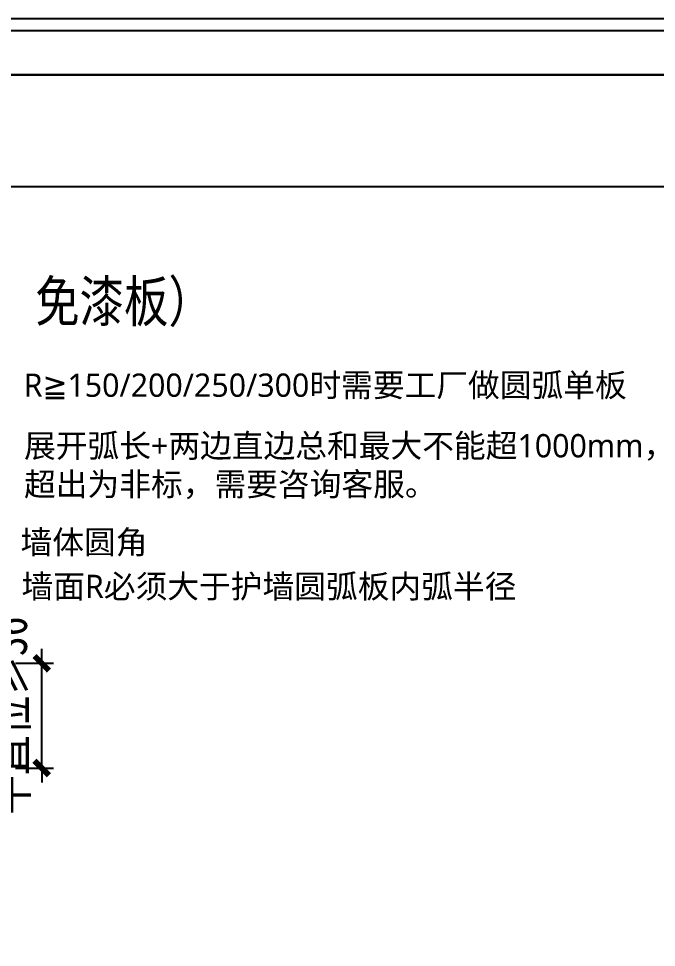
# Model space of a CAD drawing. Header units: millimetres. Extents: x 4862 to 20554, y 7569 to 11262.
# Drawn here: x 8165 to 8384.3, y 9920.6 to 10239.8 of the extents above; entities that cross this region are included whole.
import ezdxf

# ---------------------------------------------------------------- set-up
doc = ezdxf.new("R2010")
doc.units = ezdxf.units.MM
doc.styles.add('家具尺寸文字', font='SimSun.ttf', dxfattribs={"width": 0.8})
doc.styles.add('黑石雅黑', font='Microsoft YaHei.ttf')
doc.dimstyles.new('副本 固装比例5', dxfattribs={"dimscale": 5, "dimtxt": 2.5, "dimasz": 1, "dimexe": 0.8, "dimexo": 1.2, "dimgap": 0.5, "dimtad": 1, "dimdec": 0, "dimdsep": 46, "dimtxsty": '家具尺寸文字', "dimblk": 'ARCHTICK', "dimcen": 0, "dimdle": 0.8, "dimclrd": 8, "dimclre": 8, "dimclrt": 2, "dimadec": 1, "dimazin": 2, "dimtfac": 1, "dimtdec": 0, "dimtix": 1, "dimtmove": 2, "dimatfit": 2, "dimfxl": 0, "dimtolj": 1, "dimtzin": 0, "dimarcsym": 0})

# ---------------------------------------------------------------- blocks, each defined once
blk = doc.blocks.new('A$C398a0407')
blk.add_line((443.2, 6546.9), (8134, 6546.9))
for points in [[(9632, 0), (0, 0), (0, 6848), (9632, 6848)], [(9568, 64), (64, 64), (64, 6784), (9568, 6784)]]:
    blk.add_lwpolyline(points, close=True)
blk = doc.blocks.new('_ArchTick')
at = {"color": 0, "linetype": 'ByBlock', "const_width": 0.4}
blk.add_lwpolyline([(-0.5, -0.5), (0.5, 0.5)], dxfattribs=at)
blk = doc.blocks.new('*D225')
at = {"color": 8, "lineweight": -2, "transparency": 16777216}
for p, q in [((8172.96, 10018.26), (8172.96, 10023.26)), ((8163.96, 10018.26), (8176.96, 10018.26)), ((8172.96, 9982.26), (8172.96, 10018.26)), ((8163.96, 9982.26), (8176.96, 9982.26)), ((8172.96, 9982.26), (8172.96, 9977.26))]:
    blk.add_line(p, q, dxfattribs=at)
at = {"layer": 'Defpoints', "color": 0, "transparency": 16777216}
for p in [(8141.68, 10018.26), (8172.96, 10018.26), (8141.68, 9982.26)]:
    blk.add_point(p, dxfattribs=at)
at = {"color": 8, "lineweight": -2, "transparency": 16777216, "xscale": 5, "yscale": 5, "zscale": 5}
for p, rotation in [((8172.96, 10018.26), 270), ((8172.96, 9982.26), 90)]:
    blk.add_blockref('_ArchTick', p, dxfattribs=dict(at, rotation=rotation))
at = {"color": 2, "transparency": 16777216, "insert": (8162.33, 10000.26), "char_height": 12.5, "attachment_point": 5, "rotation": 90, "style": '家具尺寸文字'}
blk.add_mtext('\\A1;平直位≥36', dxfattribs=at)
blk = doc.blocks.new('A$Caecb7373')
at = {"color": 1}
blk.add_lwpolyline([(0, 821.76), (1155.84, 821.76), (1155.84, 0), (0, 0)], close=True, dxfattribs=at)

msp = doc.modelspace()

# ---------------------------------------------------------------- linework, layer by layer
msp.add_lwpolyline([(7906.253, 10182.036), (8399.185, 10182.036), (8399.185, 10220.463), (7906.253, 10220.463)], close=True)

# ---------------------------------------------------------------- block references
at = {"xscale": 0.06409397039984752, "yscale": 0.06409397039984752, "zscale": 0.06409397039984752}
msp.add_blockref('A$C398a0407', (7877.845, 9800.845), dxfattribs=at)
at = {"color": 1, "xscale": 0.5341164199987213, "yscale": 0.5341164199987213, "zscale": 0.5341164199987213}
msp.add_blockref('A$Caecb7373', (7877.845, 9800.845), dxfattribs=at)

# ---------------------------------------------------------------- texts
at = {"color": 50, "style": '家具尺寸文字', "width": 0.8}
msp.add_text('A-2-工厂圆弧单板 收口（适配：免漆板）', height=14, dxfattribs=at).set_placement((7949.277, 10135.572))
at = {"style": '黑石雅黑'}
for s, p in [('R≧150/200/250/300时需要工厂做圆弧单板', (8166.772, 10109.81)), ('展开弧长+两边直边总和最大不能超1000mm，', (8166.878, 10089)), ('超出为非标，需要咨询客服。', (8166.878, 10075.771)), ('墙体圆角', (8165.672, 10055.851)), ('墙面R必须大于护墙圆弧板内弧半径', (8166.001, 10040.666))]:
    msp.add_text(s, height=8, dxfattribs=at).set_placement(p)

# ---------------------------------------------------------------- dimensions: what is measured, and where the dimension line sits
dim = msp.add_linear_dim(base=(8172.962, 10018.262), p1=(8141.679, 9982.262), p2=(8141.679, 10018.262), angle=90, text='平直位≥<>', dimstyle='副本 固装比例5')
dim.commit()
dim.dimension.update_dxf_attribs({"geometry": '*D225', "text_midpoint": (8162.327, 10000.262)})

doc.saveas('drawing.dxf')
